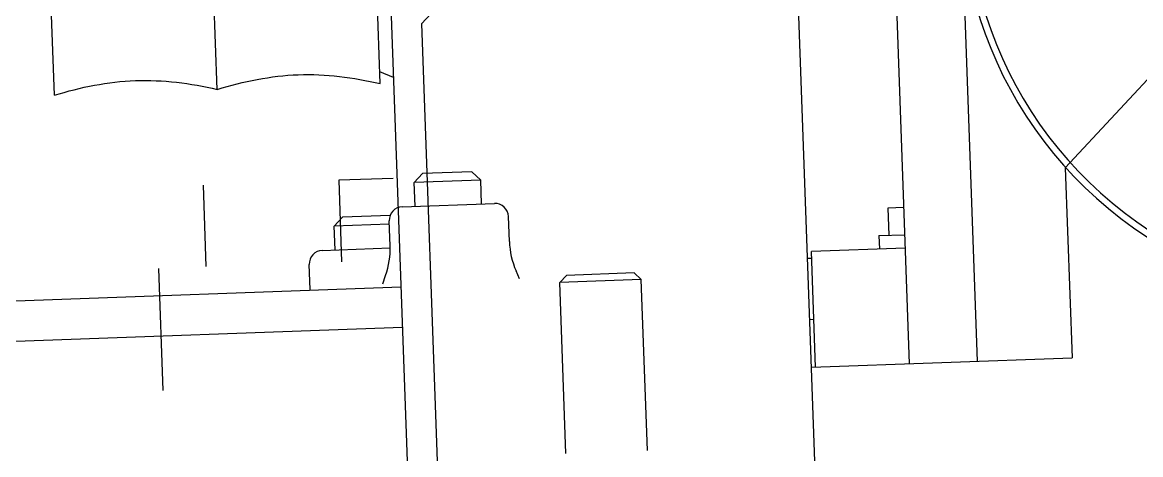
# Model space of a CAD drawing. Header units: millimetres. Extents: x 8884 to 18446, y 10737 to 16556.
# Drawn here: x 11181.002 to 11185.119, y 15456.807 to 15458.398 of the extents above; entities that cross this region are included whole.
import ezdxf

# ---------------------------------------------------------------- set-up
doc = ezdxf.new("R2010")
doc.units = ezdxf.units.MM
doc.layers.add('ENSAMBLES', color=7, linetype='Continuous')
doc.layers.add('ZMATERIEL', color=7, linetype='Continuous')

msp = doc.modelspace()

# ---------------------------------------------------------------- linework, layer by layer
at = {"color": 252, "linetype": 'Continuous'}
for p, q in [((11184.0281, 15453.7811, 84.487), (11183.8071, 15459.9271, 84.487)), ((11182.3326, 15459.1908, 84.487), (11182.5219, 15453.9271, 84.487)), ((11184.8419, 15457.863, 84.487), (11185.8053, 15458.8983, 84.487)), ((11181.1199, 15458.1298, 84.487), (11181.0977, 15458.749, 84.487)), ((11181.7195, 15458.1514, 84.487), (11181.6992, 15458.717, 84.487)), ((11182.3192, 15458.1729, 84.487), (11182.3021, 15458.6472, 84.487)), ((11182.4713, 15458.3931, 84.487), (11182.7122, 15458.6519, 84.487)), ((11182.4713, 15458.3931, 84.487), (11182.536, 15456.5943, 84.487)), ((11182.3684, 15458.1947, 84.487), (11182.3176, 15458.2162, 84.487)), ((11184.8419, 15457.863, 84.487), (11184.8671, 15457.1634, 84.487)), ((11182.3667, 15457.824, 84.487), (11182.1669, 15457.8168, 84.487)), ((11182.1669, 15457.8168, 84.487), (11182.1776, 15457.517, 84.487)), ((11182.4749, 15457.8414, 84.487), (11182.4448, 15457.8091, 84.487)), ((11182.6897, 15457.8179, 84.487), (11182.4448, 15457.8091, 84.487)), ((11182.6574, 15457.848, 84.487), (11182.4749, 15457.8414, 84.487)), ((11182.6574, 15457.848, 84.487), (11182.6897, 15457.8179, 84.487)), ((11182.6928, 15457.7302, 84.487), (11182.6897, 15457.8179, 84.487)), ((11181.6672, 15457.7988, 84.487), (11181.678, 15457.499, 84.487)), ((11182.448, 15457.7213, 84.487), (11182.4448, 15457.8091, 84.487)), ((11182.4007, 15457.7196, 84.487), (11182.74, 15457.7319, 84.487)), ((11184.2468, 15457.7165, 84.487), (11184.1886, 15457.7144, 84.487)), ((11184.1886, 15457.7144, 84.487), (11184.1922, 15457.6145, 84.487)), ((11182.1805, 15457.6807, 84.487), (11182.1504, 15457.6484, 84.487)), ((11182.353, 15457.6557, 84.487), (11182.1504, 15457.6484, 84.487)), ((11182.1536, 15457.5607, 84.487), (11182.1504, 15457.6484, 84.487)), ((11182.3559, 15457.687, 84.487), (11182.1805, 15457.6807, 84.487)), ((11182.3559, 15457.576, 84.487), (11182.3526, 15457.6679, 84.487)), ((11182.7951, 15457.5918, 84.487), (11182.7918, 15457.6837, 84.487)), ((11184.1555, 15457.6131, 84.487), (11184.2504, 15457.6166, 84.487)), ((11184.1555, 15457.6131, 84.487), (11184.1573, 15457.5632, 84.487)), ((11182.1063, 15457.559, 84.487), (11182.3557, 15457.5679, 84.487)), ((11184.2522, 15457.5666, 84.487), (11183.9074, 15457.5542, 84.487)), ((11183.9083, 15457.5292, 84.487), (11183.8933, 15457.5287, 84.487)), ((11183.9227, 15457.1295, 84.487), (11183.9074, 15457.5542, 84.487)), ((11181.5031, 15457.4927, 84.487), (11181.5192, 15457.043, 84.487)), ((11182.0615, 15457.4153, 84.487), (11182.0582, 15457.5072, 84.487)), ((11182.8322, 15457.4541, 84.487), (11182.8196, 15457.4834, 84.487)), ((11182.3287, 15457.436, 84.487), (11182.3393, 15457.4661, 84.487)), ((11182.9809, 15457.4408, 84.487), (11183.005, 15457.4667, 84.487)), ((11183.2807, 15457.4516, 84.487), (11182.9809, 15457.4408, 84.487)), ((11183.0035, 15456.8112, 84.487), (11182.9809, 15457.4408, 84.487)), ((11183.2548, 15457.4757, 84.487), (11183.005, 15457.4667, 84.487)), ((11183.2807, 15457.4516, 84.487), (11183.2548, 15457.4757, 84.487)), ((11183.3033, 15456.822, 84.487), (11183.2807, 15457.4516, 84.487)), ((11176.6348, 15457.2176, 84.487), (11182.3961, 15457.4248, 84.487)), ((11183.9164, 15457.3044, 84.487), (11183.9014, 15457.3038, 84.487)), ((11182.4015, 15457.2749, 84.487), (11175.0163, 15457.0093, 84.487)), ((11183.9077, 15457.1289, 84.487), (11184.8671, 15457.1634, 84.487))]:
    msp.add_line(p, q, dxfattribs=at)
for centre, radius, start, end in [((11182.7418, 15457.6819, 84.487), 0.05, 2.0597, 92.0597), ((11182.4025, 15457.6697, 84.487), 0.05, 92.0597, 182.0597), ((11182.0561, 15457.5652, 84.487), 0.3, 340.7228, 2.0597), ((11183.0949, 15457.6025, 84.487), 0.3, 182.0597, 203.3965), ((11182.1081, 15457.509, 84.487), 0.05, 92.0597, 182.0597)]:
    msp.add_arc(centre, radius, start, end, dxfattribs=at)
at = {"color": 252, "linetype": 'Continuous', "start_tangent": (0.955651, 0.294503), "end_tangent": (0.974337, -0.225094)}
for points in [[(11181.1199, 15458.1298, 84.487), (11181.4182, 15458.1839, 84.487), (11181.7195, 15458.1514, 84.487)], [(11181.7195, 15458.1514, 84.487), (11182.0178, 15458.2054, 84.487), (11182.3192, 15458.1729, 84.487)]]:
    msp.add_spline(points, degree=3, dxfattribs=at)
at = {"layer": 'ENSAMBLES', "color": 252, "linetype": 'Continuous'}
for p, q in [((11184.44, 15459.2995, 84.487), (11184.5173, 15457.1509, 84.487)), ((11184.2188, 15458.4964, 84.487), (11184.2675, 15457.1419, 84.487))]:
    msp.add_line(p, q, dxfattribs=at)
at = {"layer": 'ZMATERIEL', "color": 252, "linetype": 'Continuous'}
for radius, start, end in [(1.5, 167.1873, 16.932), (1.475, 166.9292, 17.1901)]:
    msp.add_arc((11185.9565, 15458.8687, 84.487), radius, start, end, dxfattribs=at)

doc.saveas('drawing.dxf')
